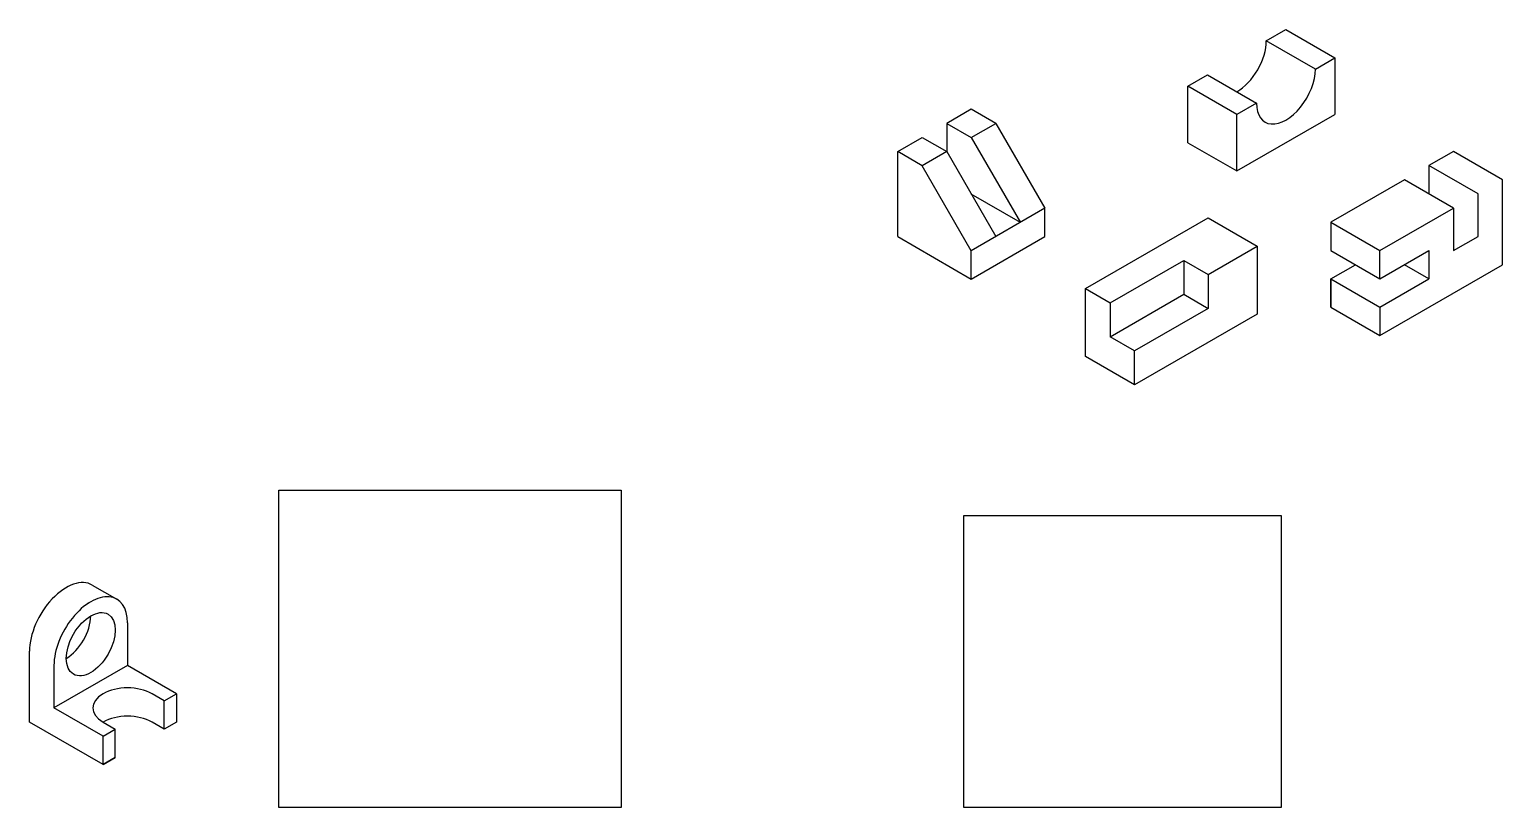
# Model space of a CAD drawing. Header units: millimetres. Extents: x 7601 to 8121, y 5025 to 5299.
import ezdxf

# ---------------------------------------------------------------- set-up
doc = ezdxf.new("R2010")
doc.units = ezdxf.units.MM
picture_1 = doc.add_image_def('image1.jpg', size_in_pixel=(746, 686))
picture_2 = doc.add_image_def('image2.png', size_in_pixel=(641, 594))

msp = doc.modelspace()

# ---------------------------------------------------------------- linework, layer by layer
for p, q in [((8037.91, 5295.42), (8044.84, 5299.42)), ((8044.84, 5299.42), (8062.16, 5289.42)), ((8055.23, 5285.42), (8037.91, 5295.42)), ((8055.23, 5285.42), (8062.16, 5289.42)), ((8062.16, 5289.42), (8062.16, 5269.42)), ((8010.2, 5279.42), (8017.13, 5283.42)), ((8017.13, 5283.42), (8034.45, 5273.42)), ((8010.2, 5259.42), (8010.2, 5279.42)), ((8027.52, 5269.42), (8010.2, 5279.42)), ((7933.72, 5271.25), (7925.06, 5266.25)), ((7942.38, 5266.25), (7933.72, 5271.25)), ((8034.45, 5273.42), (8027.52, 5269.42)), ((8034.45, 5273.42), (8027.52, 5269.42)), ((7925.06, 5266.25), (7933.72, 5261.25)), ((7925.06, 5266.25), (7925.06, 5256.25)), ((7933.72, 5261.25), (7942.38, 5266.25)), ((7942.38, 5266.25), (7959.7, 5236.25)), ((8027.52, 5249.42), (8062.16, 5269.42)), ((8027.52, 5249.42), (8027.52, 5269.42)), ((7907.74, 5256.25), (7916.4, 5261.25)), ((7916.4, 5261.25), (7925.06, 5256.25)), ((7933.72, 5261.25), (7951.04, 5231.25)), ((7907.74, 5226.25), (7907.74, 5256.25)), ((7916.4, 5251.25), (7907.74, 5256.25)), ((7925.06, 5256.25), (7916.4, 5251.25)), ((7925.06, 5256.25), (7942.38, 5226.25)), ((8010.2, 5259.42), (8027.52, 5249.42)), ((8104.02, 5256.32), (8095.36, 5251.32)), ((8121.34, 5246.32), (8104.02, 5256.32)), ((7933.72, 5221.25), (7916.4, 5251.25)), ((8112.68, 5241.32), (8095.36, 5251.32)), ((8095.36, 5251.32), (8095.36, 5241.32)), ((8086.7, 5246.32), (8060.72, 5231.32)), ((8104.02, 5236.32), (8086.7, 5246.32)), ((8121.34, 5216.32), (8121.34, 5246.32)), ((7951.04, 5231.25), (7933.72, 5241.25)), ((8112.68, 5226.32), (8112.68, 5241.32)), ((7959.7, 5236.25), (7933.72, 5221.25)), ((7959.7, 5226.25), (7959.7, 5236.25)), ((8078.04, 5221.32), (8104.02, 5236.32)), ((8104.02, 5236.32), (8104.02, 5221.32)), ((7974.09, 5207.86), (8017.39, 5232.86)), ((8017.39, 5232.86), (8034.71, 5222.86)), ((8060.72, 5231.32), (8060.72, 5221.32)), ((8060.72, 5231.32), (8060.72, 5221.32)), ((8060.72, 5231.32), (8078.04, 5221.32)), ((7907.74, 5226.25), (7933.72, 5211.25)), ((7933.72, 5211.25), (7959.7, 5226.25)), ((8104.02, 5221.32), (8112.68, 5226.32)), ((7933.72, 5211.25), (7933.72, 5221.25)), ((8017.39, 5212.86), (8034.71, 5222.86)), ((8034.71, 5222.86), (8034.71, 5198.86)), ((8060.72, 5221.32), (8078.04, 5211.32)), ((8078.04, 5211.32), (8095.36, 5221.32)), ((8078.04, 5211.32), (8078.04, 5221.32)), ((8095.36, 5221.32), (8095.36, 5211.32)), ((7982.75, 5202.86), (8008.73, 5217.86)), ((8008.73, 5217.86), (8008.73, 5205.86)), ((8008.73, 5217.86), (8017.39, 5212.86)), ((8060.72, 5211.32), (8069.38, 5216.32)), ((8078.04, 5191.32), (8121.34, 5216.32)), ((8095.36, 5211.32), (8086.7, 5216.32)), ((8017.39, 5212.86), (8017.39, 5200.86)), ((8060.72, 5201.32), (8060.72, 5211.32)), ((8060.72, 5211.32), (8078.04, 5201.32)), ((8060.72, 5211.32), (8060.72, 5201.32)), ((8078.04, 5201.32), (8095.36, 5211.32)), ((7974.09, 5183.86), (7974.09, 5207.86)), ((7974.09, 5207.86), (7982.75, 5202.86)), ((7982.75, 5190.86), (8008.73, 5205.86)), ((7982.75, 5202.86), (7982.75, 5190.86)), ((8008.73, 5205.86), (8017.39, 5200.86)), ((8017.39, 5200.86), (7991.41, 5185.86)), ((8034.71, 5198.86), (7991.41, 5173.86)), ((8060.72, 5201.32), (8078.04, 5191.32)), ((8078.04, 5201.32), (8078.04, 5191.32)), ((7974.09, 5183.86), (7974.09, 5195.86)), ((7991.41, 5185.86), (7982.75, 5190.86)), ((7991.41, 5173.86), (7974.09, 5183.86)), ((7991.41, 5173.86), (7991.41, 5185.86)), ((7623.25, 5103.17), (7631.91, 5098.17)), ((7622.72, 5097.26), (7621.56, 5096.59)), ((7635.71, 5089.76), (7635.71, 5074.76)), ((7601.07, 5054.76), (7601.07, 5079.76)), ((7635.71, 5074.76), (7609.73, 5059.76)), ((7609.73, 5074.76), (7609.73, 5059.76)), ((7653.03, 5064.76), (7635.71, 5074.76)), ((7648.7, 5062.26), (7644.37, 5064.76)), ((7648.7, 5062.26), (7653.03, 5064.76)), ((7648.7, 5052.26), (7648.7, 5062.26)), ((7653.03, 5064.76), (7653.03, 5054.76)), ((7627.05, 5049.76), (7609.73, 5059.76)), ((7627.05, 5049.76), (7609.73, 5059.76)), ((7627.05, 5039.76), (7601.07, 5054.76)), ((7627.05, 5054.76), (7631.38, 5052.26)), ((7627.05, 5049.76), (7631.38, 5052.26)), ((7627.05, 5049.76), (7631.38, 5052.26)), ((7631.38, 5042.26), (7631.38, 5052.26)), ((7648.7, 5052.26), (7644.37, 5054.76)), ((7653.03, 5054.76), (7648.7, 5052.26)), ((7627.05, 5039.76), (7627.05, 5049.76)), ((7627.05, 5039.76), (7631.38, 5042.26)), ((7631.38, 5042.26), (7627.05, 5039.76))]:
    msp.add_line(p, q)
for centre, major_axis, start_param, end_param in [((8027.52, 5289.42), (-7.35, -12.73), 7.068583, 8.63938), ((8044.84, 5279.42), (-7.35, -12.73), 5.497787, 8.63938), ((7614.06, 5087.26), (-9.19, -15.91), 3.141593, 5.497787), ((7622.72, 5082.26), (-9.19, -15.91), 2.356194, 5.497787), ((7614.06, 5087.26), (-6.12, -10.61), 2.873218, 2.879793), ((7614.06, 5087.26), (-6.12, -10.61), 0.785398, 2.356194), ((7635.71, 5059.76), (-12.25, 0), 3.926991, 7.068583), ((7635.71, 5049.76), (-12.25, 0), 3.926991, 5.497787)]:
    msp.add_ellipse(centre, major_axis=major_axis, ratio=0.57735, start_param=start_param, end_param=end_param)
msp.add_ellipse((7622.72, 5082.26), major_axis=(-6.12, -10.61), ratio=0.57735)

# ---------------------------------------------------------------- pictures from other files: only their frames are drawn
image = msp.add_image(picture_2, insert=(7689.18, 5024.57), size_in_units=(120.92, 112.06))
image.dxf.flags = 7
image = msp.add_image(picture_1, insert=(7931.02, 5024.57), size_in_units=(112.13, 103.11))
image.dxf.flags = 7

doc.saveas('drawing.dxf')
